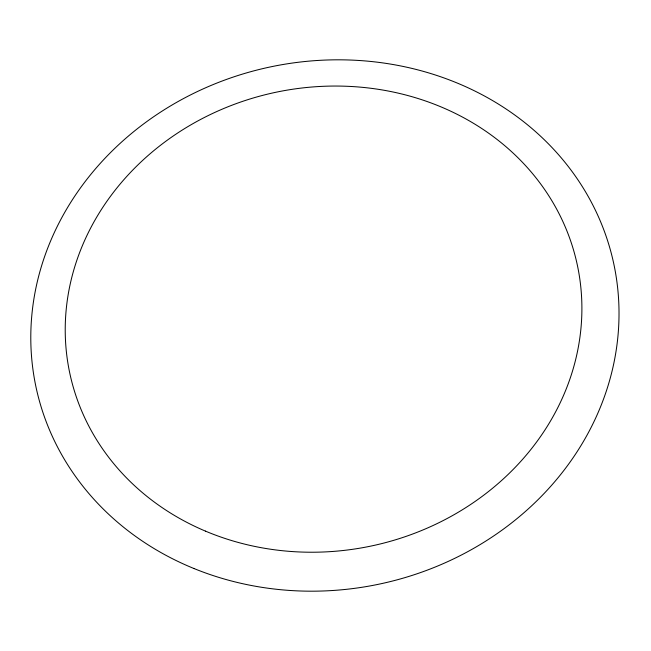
<?xml version="1.0" encoding="UTF-8"?>
<svg xmlns="http://www.w3.org/2000/svg" width="651" height="651" viewBox="0 0 651 651"><rect width="100%" height="100%" fill="white"/><g stroke="black" fill="none" stroke-linecap="round" stroke-linejoin="round"><path stroke-width="0.98" d="M193.957 568.518A295.391 264.265 -12 0 0 618.45 296.986A295.391 264.265 -12 0 0 162.302 110.996A295.391 264.265 -12 0 0 193.957 568.518M205.48 531.126A259.472 231.829 -12 0 0 581.587 297.068A259.472 231.829 -12 0 0 183.59 129.224A259.472 231.829 -12 0 0 205.48 531.126"/></g></svg>
